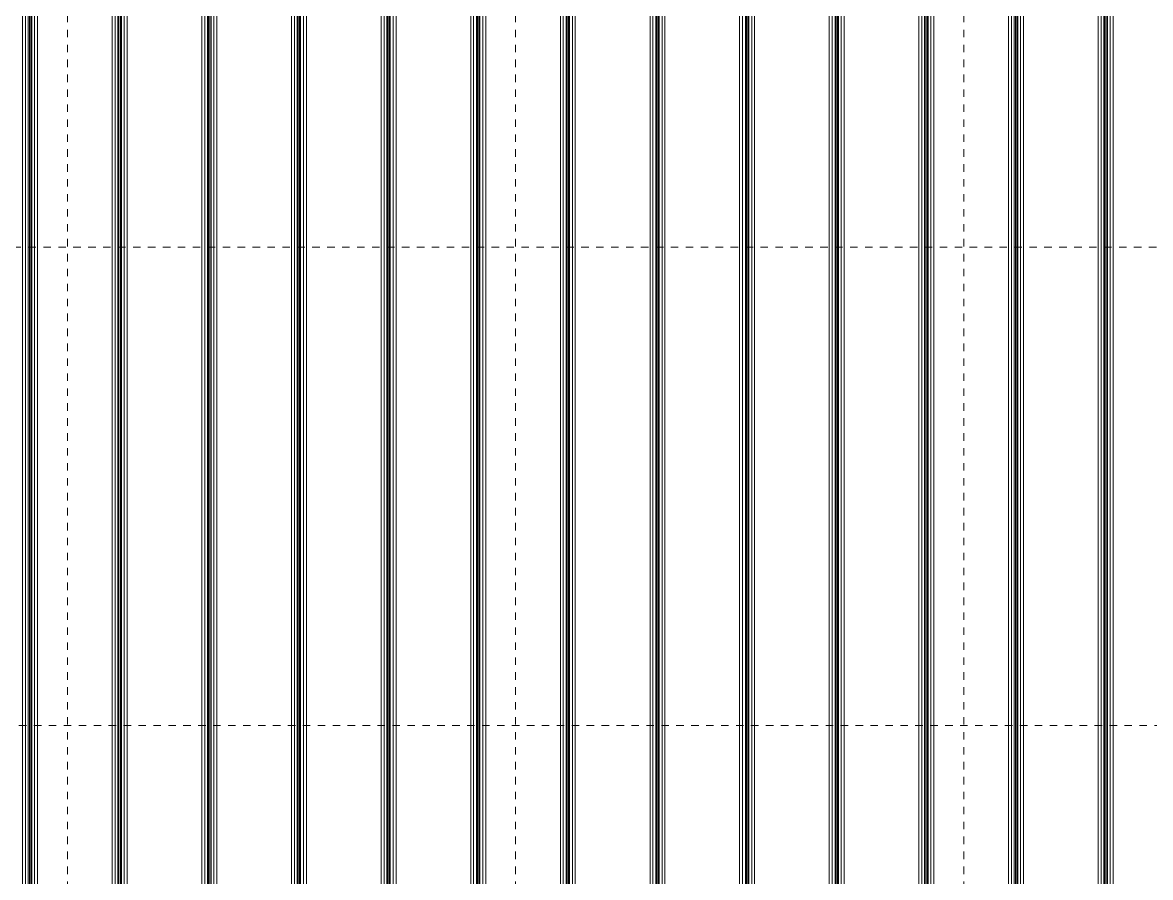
# Model space of a CAD drawing. Header units: metres. Extents: x -8 to 121, y -57 to 15.
# Drawn here: x 17.4 to 32.5, y -22.42 to -10.97 of the extents above; entities that cross this region are included whole.
import ezdxf

# ---------------------------------------------------------------- set-up
doc = ezdxf.new("R2010")
doc.units = ezdxf.units.M
doc.linetypes.add('Grid Line', pattern=[0.022225, 0.0127, -0.003175, 0.003175, -0.003175])
doc.layers.add('A-ROOF', color=7, linetype='Continuous', lineweight=9)
doc.layers.add('S-GRID-1', color=9, linetype='Grid Line', lineweight=5, true_color=0x808080)

# ---------------------------------------------------------------- blocks, each defined once
blk = doc.blocks.new('Telhados 1 - Telhados 1-4018348-COBERTURA')
at = {"layer": 'A-ROOF'}
for p, q in [((17.4, -42.359), (17.4, 0.447)), ((17.439, -42.359), (17.439, 0.446)), ((17.477, -42.359), (17.477, 0.446)), ((17.491, -42.359), (17.491, 0.446)), ((17.509, -42.359), (17.509, 0.446)), ((17.523, -42.359), (17.523, 0.446)), ((17.561, -42.359), (17.561, 0.446)), ((17.6, -42.359), (17.6, 0.447)), ((18.6, -42.359), (18.6, 0.447)), ((18.639, -42.359), (18.639, 0.446)), ((18.677, -42.359), (18.677, 0.446)), ((18.691, -42.359), (18.691, 0.446)), ((18.709, -42.359), (18.709, 0.446)), ((18.723, -42.359), (18.723, 0.446)), ((18.761, -42.359), (18.761, 0.446)), ((18.8, -42.359), (18.8, 0.447)), ((19.8, -42.359), (19.8, 0.447)), ((19.839, -42.359), (19.839, 0.446)), ((19.877, -42.359), (19.877, 0.446)), ((19.891, -42.359), (19.891, 0.446)), ((19.909, -42.359), (19.909, 0.446)), ((19.923, -42.359), (19.923, 0.446)), ((19.961, -42.359), (19.961, 0.446)), ((20, -42.359), (20, 0.447)), ((21, -42.359), (21, 0.447)), ((21.039, -42.359), (21.039, 0.446)), ((21.077, -42.359), (21.077, 0.446)), ((21.091, -42.359), (21.091, 0.446)), ((21.109, -42.359), (21.109, 0.446)), ((21.123, -42.359), (21.123, 0.446)), ((21.161, -42.359), (21.161, 0.446)), ((21.2, -42.359), (21.2, 0.447)), ((22.2, -42.359), (22.2, 0.447)), ((22.239, -42.359), (22.239, 0.446)), ((22.277, -42.359), (22.277, 0.446)), ((22.291, -42.359), (22.291, 0.446)), ((22.309, -42.359), (22.309, 0.446)), ((22.323, -42.359), (22.323, 0.446)), ((22.361, -42.359), (22.361, 0.446)), ((22.4, -42.359), (22.4, 0.447)), ((23.4, -42.359), (23.4, 0.447)), ((23.439, -42.359), (23.439, 0.446)), ((23.477, -42.359), (23.477, 0.446)), ((23.491, -42.359), (23.491, 0.446)), ((23.509, -42.359), (23.509, 0.446)), ((23.523, -42.359), (23.523, 0.446)), ((23.561, -42.359), (23.561, 0.446)), ((23.6, -42.359), (23.6, 0.447)), ((24.6, -42.359), (24.6, 0.447)), ((24.639, -42.359), (24.639, 0.446)), ((24.677, -42.359), (24.677, 0.446)), ((24.691, -42.359), (24.691, 0.446)), ((24.709, -42.359), (24.709, 0.446)), ((24.723, -42.359), (24.723, 0.446)), ((24.761, -42.359), (24.761, 0.446)), ((24.8, -42.359), (24.8, 0.447)), ((25.8, -42.359), (25.8, 0.447)), ((25.839, -42.359), (25.839, 0.446)), ((25.877, -42.359), (25.877, 0.446)), ((25.891, -42.359), (25.891, 0.446)), ((25.909, -42.359), (25.909, 0.446)), ((25.923, -42.359), (25.923, 0.446)), ((25.961, -42.359), (25.961, 0.446)), ((26, -42.359), (26, 0.447)), ((27, -42.359), (27, 0.447)), ((27.039, -42.359), (27.039, 0.446)), ((27.077, -42.359), (27.077, 0.446)), ((27.091, -42.359), (27.091, 0.446)), ((27.109, -42.359), (27.109, 0.446)), ((27.123, -42.359), (27.123, 0.446)), ((27.161, -42.359), (27.161, 0.446)), ((27.2, -42.359), (27.2, 0.447)), ((28.2, -42.359), (28.2, 0.447)), ((28.239, -42.359), (28.239, 0.446)), ((28.277, -42.359), (28.277, 0.446)), ((28.291, -42.359), (28.291, 0.446)), ((28.309, -42.359), (28.309, 0.446)), ((28.323, -42.359), (28.323, 0.446)), ((28.361, -42.359), (28.361, 0.446)), ((28.4, -42.359), (28.4, 0.447)), ((29.4, -42.359), (29.4, 0.447)), ((29.439, -42.359), (29.439, 0.446)), ((29.477, -42.359), (29.477, 0.446)), ((29.491, -42.359), (29.491, 0.446)), ((29.509, -42.359), (29.509, 0.446)), ((29.523, -42.359), (29.523, 0.446)), ((29.561, -42.359), (29.561, 0.446)), ((29.6, -42.359), (29.6, 0.447)), ((30.6, -42.359), (30.6, 0.447)), ((30.639, -42.359), (30.639, 0.446)), ((30.677, -42.359), (30.677, 0.446)), ((30.691, -42.359), (30.691, 0.446)), ((30.709, -42.359), (30.709, 0.446)), ((30.723, -42.359), (30.723, 0.446)), ((30.761, -42.359), (30.761, 0.446)), ((30.8, -42.359), (30.8, 0.447)), ((31.8, -42.359), (31.8, 0.447)), ((31.839, -42.359), (31.839, 0.446)), ((31.877, -42.359), (31.877, 0.446)), ((31.891, -42.359), (31.891, 0.446)), ((31.909, -42.359), (31.909, 0.446)), ((31.923, -42.359), (31.923, 0.446)), ((31.961, -42.359), (31.961, 0.446)), ((32, -42.359), (32, 0.447))]:
    blk.add_line(p, q, dxfattribs=at)

msp = doc.modelspace()

# ---------------------------------------------------------------- linework, layer by layer
at = {"layer": 'S-GRID-1'}
for p, q in [((18, -52.97), (18, 12.9494)), ((24, -52.97), (24, 12.9494)), ((30, -52.97), (30, 12.9494)), ((94.379, -13.98), (-5.3958, -13.98)), ((79.652, -20.38), (-5.3958, -20.38))]:
    msp.add_line(p, q, dxfattribs=at)

# ---------------------------------------------------------------- block references
at = {"layer": 'A-ROOF'}
msp.add_blockref('Telhados 1 - Telhados 1-4018348-COBERTURA', (0, 0), dxfattribs=at)

doc.saveas('drawing.dxf')
